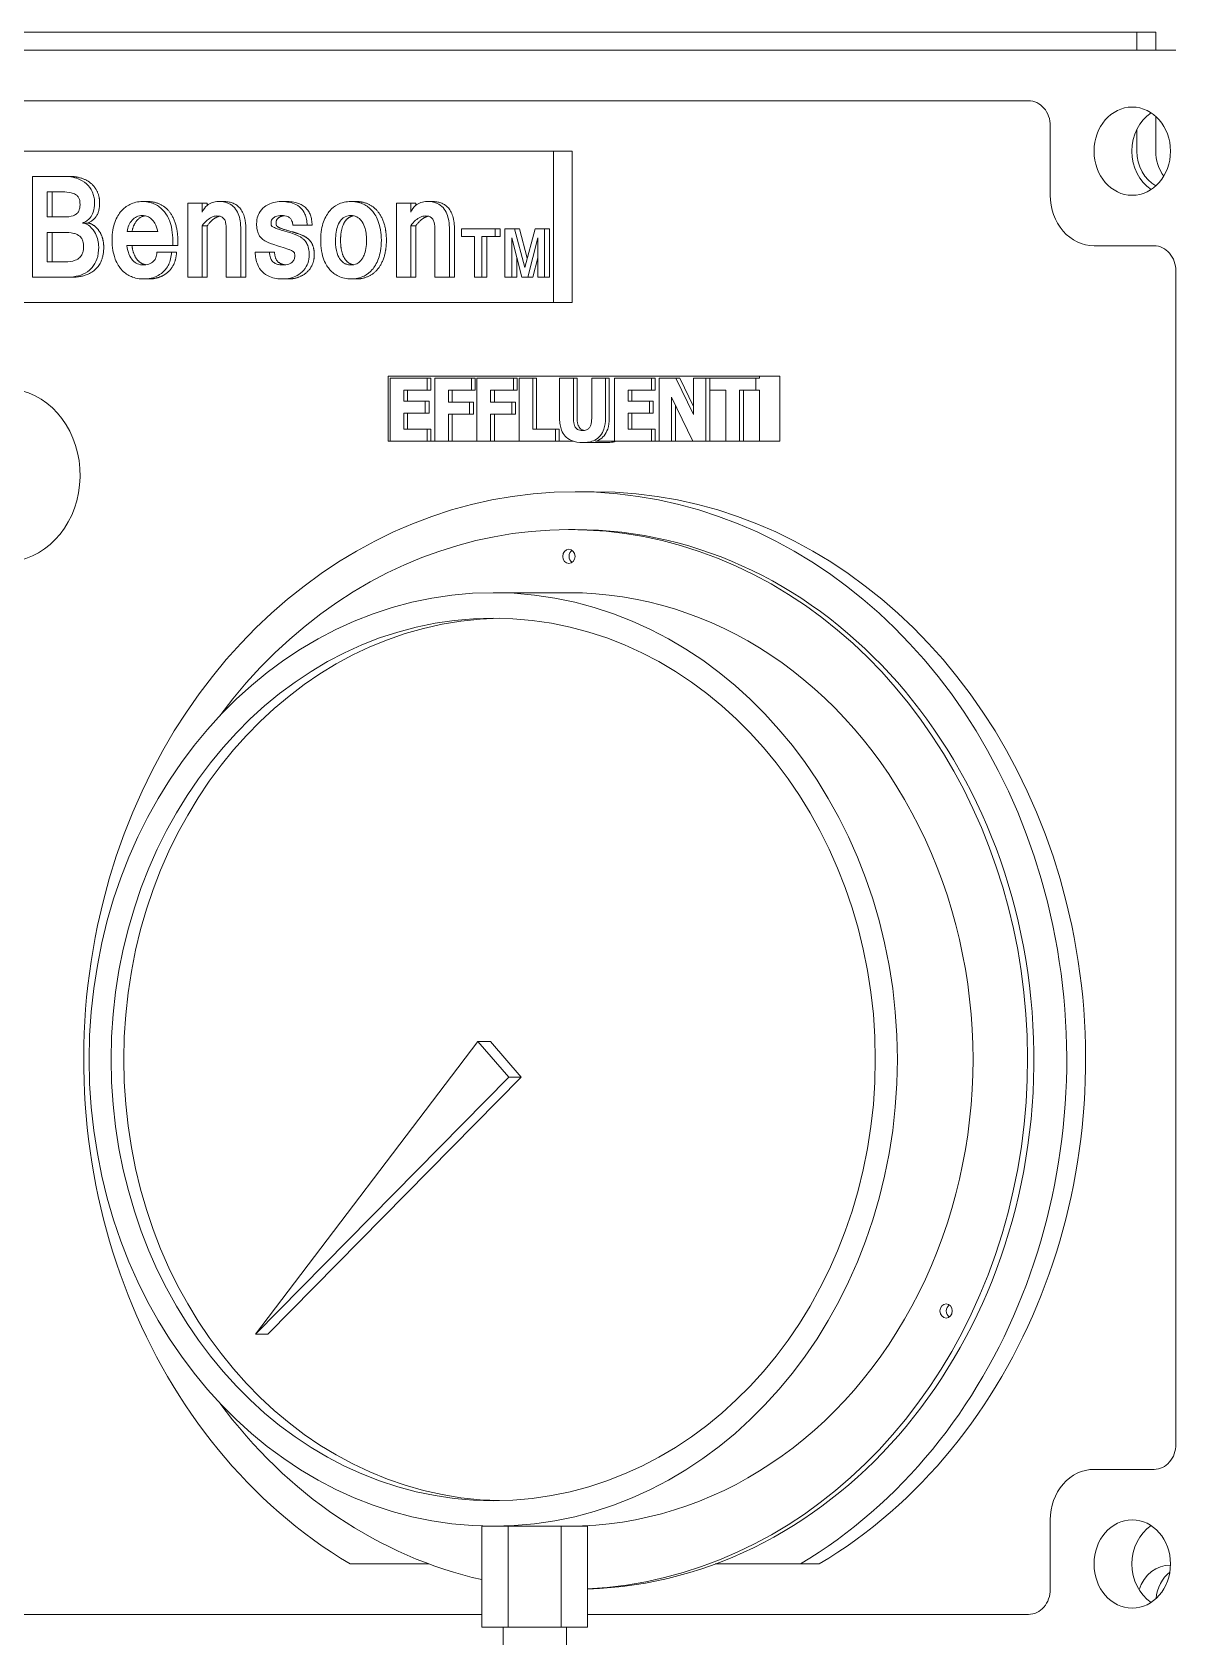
# Model space of a CAD drawing. Header units: inches. Extents: x 12 to 318, y 5 to 204.
# Drawn here: x 235.28 to 240.95, y 79.37 to 87.32 of the extents above; entities that cross this region are included whole.
import ezdxf

# ---------------------------------------------------------------- set-up
doc = ezdxf.new("R2010")
doc.units = ezdxf.units.IN
doc.header["$LTSCALE"] = 9.5
doc.header["$MEASUREMENT"] = 0
doc.layers.add('Visible', color=7, linetype='Continuous', lineweight=18)

msp = doc.modelspace()

# ---------------------------------------------------------------- linework, layer by layer
at = {"layer": 'Visible'}
for p, q in [((240.755377, 87.316313), (229.670252, 87.316313)), ((240.755377, 87.226313), (240.755377, 87.316313)), ((240.755377, 87.316313), (240.849127, 87.316313)), ((240.849127, 87.316313), (240.849127, 87.226313)), ((229.257586, 87.226313), (240.948929, 87.226313)), ((229.988295, 86.976278), (240.21822, 86.976278)), ((240.326473, 86.851278), (240.326473, 86.507563)), ((240.755377, 86.726313), (240.755377, 86.834718)), ((240.849127, 86.898625), (240.849127, 86.726313)), ((232.342801, 86.726278), (237.863713, 86.726278)), ((237.863713, 86.726278), (237.863713, 85.976278)), ((237.957463, 86.726278), (237.863713, 86.726278)), ((237.957463, 86.726278), (237.957463, 85.976278)), ((235.281653, 86.601278), (235.281653, 86.101278)), ((235.438116, 86.601278), (235.281653, 86.601278)), ((235.463116, 86.601278), (235.438116, 86.601278)), ((235.354845, 86.524355), (235.432857, 86.524355)), ((235.354845, 86.400367), (235.354845, 86.524355)), ((235.379845, 86.524355), (235.379845, 86.400367)), ((235.852115, 86.476784), (235.827115, 86.476784)), ((236.1232, 86.468687), (236.051761, 86.468687)), ((236.051761, 86.468687), (236.051761, 86.101278)), ((236.1232, 86.424659), (236.1232, 86.468687)), ((236.1482, 86.468687), (236.1232, 86.468687)), ((236.1482, 86.468687), (236.1482, 86.4574)), ((236.228842, 86.476784), (236.203842, 86.476784)), ((236.538951, 86.476784), (236.513951, 86.476784)), ((236.885876, 86.476784), (236.860876, 86.476784)), ((237.156961, 86.468687), (237.085522, 86.468687)), ((237.085522, 86.468687), (237.085522, 86.101278)), ((237.181961, 86.468687), (237.156961, 86.468687)), ((237.156961, 86.424659), (237.156961, 86.468687)), ((237.181961, 86.468687), (237.181961, 86.4574)), ((237.262603, 86.476784), (237.237603, 86.476784)), ((235.437678, 86.400367), (235.354845, 86.400367)), ((235.556324, 86.370023), (235.531324, 86.370023)), ((236.1232, 86.101278), (236.1232, 86.356845)), ((236.1482, 86.356845), (236.1232, 86.356845)), ((236.1482, 86.356845), (236.1482, 86.101278)), ((236.57268, 86.359375), (236.643242, 86.359375)), ((236.668242, 86.359375), (236.643242, 86.359375)), ((237.181961, 86.356845), (237.156961, 86.356845)), ((237.156961, 86.101278), (237.156961, 86.356845)), ((237.181961, 86.356845), (237.181961, 86.101278)), ((235.354845, 86.32395), (235.438116, 86.32395)), ((235.354845, 86.178201), (235.354845, 86.32395)), ((235.379845, 86.32395), (235.379845, 86.178201)), ((235.902936, 86.329011), (235.751294, 86.329011)), ((235.977442, 86.259679), (235.977442, 86.284477)), ((236.002442, 86.284477), (236.002442, 86.259679)), ((236.242848, 86.33559), (236.242848, 86.101278)), ((236.314725, 86.101278), (236.314725, 86.33812)), ((236.339725, 86.33812), (236.339725, 86.101278)), ((237.276609, 86.33559), (237.276609, 86.101278)), ((237.348485, 86.101278), (237.348485, 86.33812)), ((237.373485, 86.33812), (237.373485, 86.101278)), ((237.574692, 86.341278), (237.407868, 86.341278)), ((237.407868, 86.341278), (237.407868, 86.304355)), ((237.407868, 86.304355), (237.473504, 86.304355)), ((237.473504, 86.304355), (237.473504, 86.101278)), ((237.508636, 86.304355), (237.574692, 86.304355)), ((237.508636, 86.101278), (237.508636, 86.304355)), ((237.533636, 86.304355), (237.533636, 86.101278)), ((237.599692, 86.341278), (237.574692, 86.341278)), ((237.574692, 86.304355), (237.574692, 86.341278)), ((237.599692, 86.304355), (237.574692, 86.304355)), ((237.599692, 86.341278), (237.599692, 86.304355)), ((237.670837, 86.341278), (237.623714, 86.341278)), ((237.623714, 86.341278), (237.623714, 86.101278)), ((237.657374, 86.297068), (237.7066, 86.101278)), ((237.657374, 86.101278), (237.657374, 86.297068)), ((237.695837, 86.341278), (237.670837, 86.341278)), ((237.721537, 86.149375), (237.670837, 86.341278)), ((237.695837, 86.341278), (237.73414, 86.1963)), ((237.773078, 86.341278), (237.721537, 86.149375)), ((237.736683, 86.101278), (237.78612, 86.297068)), ((237.81999, 86.341278), (237.773078, 86.341278)), ((237.78612, 86.297068), (237.78612, 86.101278)), ((237.84499, 86.341278), (237.81999, 86.341278)), ((237.81999, 86.101278), (237.81999, 86.341278)), ((237.84499, 86.341278), (237.84499, 86.101278)), ((235.750417, 86.259679), (235.977442, 86.259679)), ((235.971745, 86.225772), (235.898553, 86.225772)), ((235.996745, 86.225772), (235.971745, 86.225772)), ((236.002442, 86.259679), (235.977442, 86.259679)), ((236.456976, 86.225772), (236.385538, 86.225772)), ((236.481976, 86.225772), (236.456976, 86.225772)), ((237.682374, 86.197635), (237.682374, 86.101278)), ((237.78612, 86.198058), (237.761683, 86.101278)), ((240.542979, 86.257563), (240.840645, 86.257563)), ((235.446005, 86.178201), (235.354845, 86.178201)), ((240.948898, 86.132563), (240.948898, 80.320063)), ((235.281653, 86.101278), (235.446005, 86.101278)), ((235.471005, 86.101278), (235.446005, 86.101278)), ((235.857374, 86.093181), (235.832374, 86.093181)), ((236.051761, 86.101278), (236.1232, 86.101278)), ((236.1482, 86.101278), (236.1232, 86.101278)), ((236.242848, 86.101278), (236.314725, 86.101278)), ((236.339725, 86.101278), (236.314725, 86.101278)), ((236.548593, 86.093181), (236.523593, 86.093181)), ((236.885876, 86.093181), (236.860876, 86.093181)), ((237.085522, 86.101278), (237.156961, 86.101278)), ((237.181961, 86.101278), (237.156961, 86.101278)), ((237.276609, 86.101278), (237.348485, 86.101278)), ((237.373485, 86.101278), (237.348485, 86.101278)), ((237.473504, 86.101278), (237.508636, 86.101278)), ((237.533636, 86.101278), (237.508636, 86.101278)), ((237.623714, 86.101278), (237.657374, 86.101278)), ((237.682374, 86.101278), (237.657374, 86.101278)), ((237.7066, 86.101278), (237.736683, 86.101278)), ((237.761683, 86.101278), (237.736683, 86.101278)), ((237.78612, 86.101278), (237.81999, 86.101278)), ((237.84499, 86.101278), (237.81999, 86.101278)), ((237.863713, 85.976278), (233.263237, 85.976278)), ((237.957463, 85.976278), (237.863713, 85.976278)), ((237.045534, 85.611278), (238.885838, 85.611278)), ((237.045534, 85.288778), (237.045534, 85.611278)), ((237.238101, 85.601778), (237.054901, 85.601778)), ((237.054901, 85.601778), (237.054901, 85.288778)), ((237.256851, 85.601778), (237.238101, 85.601778)), ((237.238101, 85.542171), (237.238101, 85.601778)), ((237.256851, 85.542171), (237.256851, 85.601778)), ((237.457665, 85.601778), (237.276222, 85.601778)), ((237.276222, 85.601778), (237.276222, 85.288778)), ((237.476415, 85.601778), (237.457665, 85.601778)), ((237.457665, 85.542171), (237.457665, 85.601778)), ((237.476415, 85.542171), (237.476415, 85.601778)), ((237.666246, 85.601778), (237.484803, 85.601778)), ((237.484803, 85.601778), (237.484803, 85.288778)), ((237.684996, 85.601778), (237.666246, 85.601778)), ((237.666246, 85.542171), (237.666246, 85.601778)), ((237.684996, 85.542171), (237.684996, 85.601778)), ((237.76148, 85.601778), (237.693384, 85.601778)), ((237.693384, 85.601778), (237.693384, 85.288778)), ((237.78023, 85.601778), (237.76148, 85.601778)), ((237.76148, 85.348385), (237.76148, 85.601778)), ((237.78023, 85.348385), (237.78023, 85.601778)), ((237.962811, 85.601778), (237.894715, 85.601778)), ((237.894715, 85.601778), (237.894715, 85.401905)), ((237.981561, 85.601778), (237.962811, 85.601778)), ((237.962811, 85.40647), (237.962811, 85.601778)), ((237.981561, 85.40647), (237.981561, 85.601778)), ((238.121848, 85.601778), (238.053752, 85.601778)), ((238.053752, 85.601778), (238.053752, 85.40647)), ((238.121848, 85.402158), (238.121848, 85.601778)), ((238.140598, 85.601778), (238.121848, 85.601778)), ((238.140598, 85.402158), (238.140598, 85.601778)), ((238.34932, 85.601778), (238.16612, 85.601778)), ((238.16612, 85.601778), (238.16612, 85.288778)), ((238.36807, 85.601778), (238.34932, 85.601778)), ((238.34932, 85.542171), (238.34932, 85.601778)), ((238.36807, 85.542171), (238.36807, 85.601778)), ((238.470914, 85.601778), (238.387441, 85.601778)), ((238.387441, 85.601778), (238.387441, 85.288778)), ((238.489664, 85.601778), (238.470914, 85.601778)), ((238.557462, 85.42245), (238.470914, 85.601778)), ((238.557462, 85.4613), (238.489664, 85.601778)), ((238.619627, 85.601778), (238.557462, 85.601778)), ((238.557462, 85.601778), (238.557462, 85.42245)), ((238.638377, 85.601778), (238.619627, 85.601778)), ((238.619627, 85.288778), (238.619627, 85.601778)), ((238.638377, 85.288778), (238.638377, 85.601778)), ((238.867088, 85.601778), (238.638637, 85.601778)), ((238.638637, 85.601778), (238.638637, 85.542171)), ((238.885838, 85.601778), (238.867088, 85.601778)), ((238.867088, 85.542171), (238.867088, 85.601778)), ((238.885838, 85.611278), (238.885838, 85.601778)), ((238.985838, 85.611278), (238.885838, 85.611278)), ((238.985838, 85.611278), (238.985838, 85.601778)), ((238.985838, 85.601778), (238.985838, 85.288778)), ((237.122558, 85.48713), (237.122558, 85.542171)), ((237.122558, 85.542171), (237.238101, 85.542171)), ((237.229095, 85.48713), (237.122558, 85.48713)), ((237.141308, 85.48713), (237.141308, 85.542171)), ((237.247845, 85.48713), (237.229095, 85.48713)), ((237.229095, 85.427523), (237.229095, 85.48713)), ((237.256851, 85.542171), (237.238101, 85.542171)), ((237.247845, 85.427523), (237.247845, 85.48713)), ((237.343879, 85.483071), (237.343879, 85.542171)), ((237.343879, 85.542171), (237.457665, 85.542171)), ((237.448659, 85.483071), (237.343879, 85.483071)), ((237.362629, 85.483071), (237.362629, 85.542171)), ((237.448659, 85.423465), (237.448659, 85.483071)), ((237.467409, 85.483071), (237.448659, 85.483071)), ((237.476415, 85.542171), (237.457665, 85.542171)), ((237.467409, 85.423465), (237.467409, 85.483071)), ((237.55246, 85.542171), (237.666246, 85.542171)), ((237.55246, 85.483071), (237.55246, 85.542171)), ((237.65724, 85.483071), (237.55246, 85.483071)), ((237.57121, 85.483071), (237.57121, 85.542171)), ((237.65724, 85.423465), (237.65724, 85.483071)), ((237.67599, 85.483071), (237.65724, 85.483071)), ((237.684996, 85.542171), (237.666246, 85.542171)), ((237.67599, 85.423465), (237.67599, 85.483071)), ((238.233777, 85.48713), (238.233777, 85.542171)), ((238.233777, 85.542171), (238.34932, 85.542171)), ((238.340314, 85.48713), (238.233777, 85.48713)), ((238.252527, 85.48713), (238.252527, 85.542171)), ((238.359064, 85.48713), (238.340314, 85.48713)), ((238.340314, 85.427523), (238.340314, 85.48713)), ((238.36807, 85.542171), (238.34932, 85.542171)), ((238.359064, 85.427523), (238.359064, 85.48713)), ((238.449606, 85.288778), (238.449606, 85.506914)), ((238.449606, 85.506914), (238.554167, 85.288778)), ((238.638637, 85.542171), (238.718814, 85.542171)), ((238.718814, 85.542171), (238.718814, 85.288778)), ((238.78691, 85.288778), (238.78691, 85.542171)), ((238.78691, 85.542171), (238.867088, 85.542171)), ((238.80566, 85.288778), (238.80566, 85.542171)), ((238.885838, 85.542171), (238.867088, 85.542171)), ((238.885838, 85.542171), (238.885838, 85.288778)), ((237.122558, 85.348385), (237.122558, 85.427523)), ((237.122558, 85.427523), (237.229095, 85.427523)), ((237.141308, 85.348385), (237.141308, 85.427523)), ((237.247845, 85.427523), (237.229095, 85.427523)), ((237.343879, 85.288778), (237.343879, 85.423465)), ((237.343879, 85.423465), (237.448659, 85.423465)), ((237.362629, 85.288778), (237.362629, 85.423465)), ((237.467409, 85.423465), (237.448659, 85.423465)), ((237.55246, 85.288778), (237.55246, 85.423465)), ((237.55246, 85.423465), (237.65724, 85.423465)), ((237.57121, 85.288778), (237.57121, 85.423465)), ((237.67599, 85.423465), (237.65724, 85.423465)), ((238.233777, 85.427523), (238.340314, 85.427523)), ((238.233777, 85.348385), (238.233777, 85.427523)), ((238.252527, 85.348385), (238.252527, 85.427523)), ((238.359064, 85.427523), (238.340314, 85.427523)), ((238.468356, 85.288778), (238.468356, 85.467798)), ((237.238101, 85.348385), (237.122558, 85.348385)), ((237.238101, 85.288778), (237.238101, 85.348385)), ((237.256851, 85.348385), (237.238101, 85.348385)), ((237.256851, 85.288778), (237.256851, 85.348385)), ((237.874167, 85.348385), (237.76148, 85.348385)), ((237.892917, 85.348385), (237.874167, 85.348385)), ((237.874167, 85.288778), (237.874167, 85.348385)), ((237.892917, 85.288778), (237.892917, 85.348385)), ((238.34932, 85.348385), (238.233777, 85.348385)), ((238.36807, 85.348385), (238.34932, 85.348385)), ((238.34932, 85.288778), (238.34932, 85.348385)), ((238.36807, 85.288778), (238.36807, 85.348385)), ((237.054901, 85.288778), (237.045534, 85.288778)), ((237.054901, 85.288778), (237.238101, 85.288778)), ((237.256851, 85.288778), (237.238101, 85.288778)), ((237.276222, 85.288778), (237.256851, 85.288778)), ((237.276222, 85.288778), (237.343879, 85.288778)), ((237.362629, 85.288778), (237.343879, 85.288778)), ((237.484803, 85.288778), (237.362629, 85.288778)), ((237.484803, 85.288778), (237.55246, 85.288778)), ((237.57121, 85.288778), (237.55246, 85.288778)), ((237.693384, 85.288778), (237.57121, 85.288778)), ((237.693384, 85.288778), (237.874167, 85.288778)), ((237.892917, 85.288778), (237.874167, 85.288778)), ((237.962836, 85.288778), (237.892917, 85.288778)), ((238.127032, 85.282183), (238.008282, 85.282183)), ((238.16612, 85.288778), (238.072995, 85.288778)), ((238.16612, 85.288778), (238.34932, 85.288778)), ((238.36807, 85.288778), (238.34932, 85.288778)), ((238.387441, 85.288778), (238.36807, 85.288778)), ((238.387441, 85.288778), (238.449606, 85.288778)), ((238.468356, 85.288778), (238.449606, 85.288778)), ((238.554167, 85.288778), (238.468356, 85.288778)), ((238.554167, 85.288778), (238.619627, 85.288778)), ((238.638377, 85.288778), (238.619627, 85.288778)), ((238.718814, 85.288778), (238.638377, 85.288778)), ((238.718814, 85.288778), (238.78691, 85.288778)), ((238.80566, 85.288778), (238.78691, 85.288778)), ((238.885838, 85.288778), (238.80566, 85.288778)), ((238.892088, 85.288778), (238.885838, 85.288778)), ((238.985838, 85.288778), (238.892088, 85.288778)), ((238.065686, 85.038778), (237.971936, 85.038778)), ((237.971936, 84.851278), (237.940686, 84.851278)), ((237.940686, 84.538778), (237.565686, 84.538778)), ((236.386814, 80.865034), (237.489139, 82.314666)), ((237.551639, 82.314666), (237.489139, 82.314666)), ((237.489139, 82.314666), (237.642232, 82.13789)), ((237.551639, 82.314666), (237.704732, 82.13789)), ((237.642232, 82.13789), (236.386814, 80.865034)), ((237.704732, 82.13789), (236.449314, 80.865034)), ((237.704732, 82.13789), (237.642232, 82.13789)), ((236.449314, 80.865034), (236.386814, 80.865034)), ((240.840645, 80.195063), (240.542979, 80.195063)), ((237.565686, 79.913778), (237.509144, 79.913778)), ((237.509144, 79.913778), (237.509144, 79.413778)), ((237.64026, 79.913778), (237.565686, 79.913778)), ((237.64026, 79.913778), (237.64026, 79.413778)), ((237.902491, 79.913778), (237.64026, 79.913778)), ((237.902491, 79.913778), (237.902491, 79.413778)), ((238.033607, 79.913778), (237.902491, 79.913778)), ((238.033607, 79.913778), (238.033607, 79.413778)), ((240.326473, 79.945063), (240.326473, 79.601348)), ((237.247338, 79.726348), (236.85597, 79.726348)), ((239.087902, 79.726348), (238.665284, 79.726348)), ((239.181652, 79.726348), (239.087902, 79.726348)), ((237.509144, 79.476348), (232.29625, 79.476348)), ((240.21822, 79.476348), (238.033607, 79.476348)), ((237.509144, 79.413778), (237.64026, 79.413778)), ((237.614395, 79.413778), (237.614395, 79.288778)), ((237.64026, 79.413778), (237.902491, 79.413778)), ((237.902491, 79.413778), (238.033607, 79.413778)), ((237.928356, 79.413778), (237.928356, 79.288778))]:
    msp.add_line(p, q, dxfattribs=at)
for centre, major_axis, start_param, end_param in [((240.21822, 86.851278), (0, 0.125), 4.71238898, 6.28318531), ((240.919922, 86.726313), (0, -0.21875), 3.65927979, 5.76549818), ((240.919922, 86.726313), (0, 0.19), 1.57079633, 2.70051266), ((241.013672, 86.726313), (0, -0.19), 4.71238898, 5.42078639), ((240.542979, 86.507563), (0, -0.25), 4.71238898, 6.28318531), ((240.840645, 86.132563), (0, 0.125), 4.71238898, 6.28318531), ((235.146589, 85.120887), (0, 0.42942), 3.2341876, 6.15298238), ((237.940686, 82.226278), (0, 2.625), 3.1824788, 7.14836042), ((237.971936, 82.226278), (0, 2.8125), 3.61752935, 8.94884126), ((238.065686, 82.226278), (0, 2.8125), 3.61752935, 6.28318531), ((237.971936, 82.226278), (0, 2.625), 3.1687243, 6.28318531), ((237.971936, 84.718674), (0, -0.035), 3.68317357, 5.74160439), ((237.940686, 82.226278), (0, 2.3125), 3.14159265, 6.28318531), ((237.628186, 82.226278), (0, 2.186419), 0.01650463, 3.12508802), ((239.841233, 80.98008), (0, -0.035), 3.68317357, 5.74160439), ((237.940686, 82.226278), (0, -2.625), 5.41801019, 6.09219719), ((240.840645, 80.320063), (0, -0.125), 0, 1.57079633), ((240.542979, 79.945063), (0, 0.25), 0, 1.57079633), ((240.919922, 79.726313), (0, -0.21875), 3.65927979, 5.76549818), ((240.919922, 79.531313), (0, 0.19), 6.27167868, 7.49153036), ((241.013672, 79.531313), (0, -0.19), 3.75689632, 4.58638942), ((240.21822, 79.601348), (0, -0.125), 0, 1.57079633)]:
    msp.add_ellipse(centre, major_axis=major_axis, ratio=0.8660254, start_param=start_param, end_param=end_param, dxfattribs=at)
for centre, major_axis in [((240.732422, 86.726313), (0, 0.21875)), ((237.940686, 84.718674), (0, -0.035)), ((237.565686, 82.226278), (0, 2.3125)), ((237.565686, 82.226278), (0, 2.186419)), ((239.809983, 80.98008), (0, -0.035)), ((240.732422, 79.726313), (0, 0.21875))]:
    msp.add_ellipse(centre, major_axis=major_axis, ratio=0.8660254, dxfattribs=at)
for points, degree, knots in [([(235.590197, 86.468687), (235.590197, 86.47736), (235.589513, 86.485984), (235.586573, 86.502662), (235.584404, 86.510576), (235.577315, 86.529), (235.570259, 86.543031), (235.547142, 86.568248), (235.533197, 86.57855), (235.497414, 86.594517), (235.472269, 86.601278), (235.438116, 86.601278)], 3, [-1.37022204, -1.37022204, -1.37022204, -1.37022204, -1.13367687, -1.13367687, -0.90603204, -0.90603204, -0.58386018, -0.58386018, -0.30050429, -0.30050429, 0, 0, 0, 0]), ([(235.432857, 86.524355), (235.445953, 86.524355), (235.460664, 86.523491), (235.479898, 86.518919), (235.488575, 86.516305), (235.501724, 86.50814), (235.505451, 86.504331), (235.511771, 86.496092), (235.513705, 86.491337), (235.517163, 86.479551), (235.517882, 86.471101), (235.517882, 86.46312)], 3, [-0.217883978, -0.217883978, -0.217883978, -0.217883978, -0.151492323, -0.151492323, -0.118749394, -0.118749394, -0.094641913, -0.094641913, -0.060812242, -0.060812242, 0, 0, 0, 0]), ([(235.517882, 86.46312), (235.517882, 86.457027), (235.517436, 86.45084), (235.515299, 86.439696), (235.513771, 86.434665), (235.509058, 86.42487), (235.505838, 86.420451), (235.498513, 86.41375), (235.493208, 86.409917), (235.47074, 86.401884), (235.453993, 86.400367), (235.437678, 86.400367)], 3, [-0.570946972, -0.570946972, -0.570946972, -0.570946972, -0.453612383, -0.453612383, -0.351244571, -0.351244571, -0.237936486, -0.237936486, -0.143553355, -0.143553355, 0, 0, 0, 0]), ([(235.530154, 86.370003), (235.537407, 86.372876), (235.544467, 86.376493), (235.557043, 86.385214), (235.562579, 86.390118), (235.574501, 86.404148), (235.579814, 86.4137), (235.588373, 86.438454), (235.590197, 86.453613), (235.590197, 86.468687)], 3, [-0.332004447, -0.332004447, -0.332004447, -0.332004447, -0.264558277, -0.264558277, -0.202993513, -0.202993513, -0.114860808, -0.114860808, 0, 0, 0, 0]), ([(235.827115, 86.476784), (235.816285, 86.476784), (235.805515, 86.475672), (235.78335, 86.470602), (235.773588, 86.4668), (235.748641, 86.4544), (235.73391, 86.443087), (235.711036, 86.416417), (235.699507, 86.399173), (235.682909, 86.351948), (235.676788, 86.323616), (235.676788, 86.284983)], 3, [-1.49193162, -1.49193162, -1.49193162, -1.49193162, -1.29030138, -1.29030138, -1.0712515, -1.0712515, -0.64119148, -0.64119148, -0.29439022, -0.29439022, 0, 0, 0, 0]), ([(235.977442, 86.284477), (235.977442, 86.301952), (235.976199, 86.319482), (235.969782, 86.35703), (235.964791, 86.371919), (235.952364, 86.403669), (235.941952, 86.419361), (235.919775, 86.444999), (235.905511, 86.455747), (235.87541, 86.470037), (235.855207, 86.476784), (235.827115, 86.476784)], 3, [-0.953742878, -0.953742878, -0.953742878, -0.953742878, -0.864238922, -0.864238922, -0.757751945, -0.757751945, -0.52950742, -0.52950742, -0.247180323, -0.247180323, 0, 0, 0, 0]), ([(236.203842, 86.476784), (236.193421, 86.476784), (236.183036, 86.475323), (236.1638, 86.468502), (236.155257, 86.463548), (236.137527, 86.44812), (236.129569, 86.437076), (236.1232, 86.424659)], 3, [-0.286997863, -0.286997863, -0.286997863, -0.286997863, -0.195305384, -0.195305384, -0.109970073, -0.109970073, 0, 0, 0, 0]), ([(236.314725, 86.33812), (236.314725, 86.352441), (236.313838, 86.367055), (236.309574, 86.393188), (236.306534, 86.405094), (236.297309, 86.427598), (236.291153, 86.437857), (236.27479, 86.455783), (236.264963, 86.46258), (236.238255, 86.474354), (236.220793, 86.476784), (236.203842, 86.476784)], 3, [-0.549838036, -0.549838036, -0.549838036, -0.549838036, -0.440760651, -0.440760651, -0.347374274, -0.347374274, -0.251258835, -0.251258835, -0.149149172, -0.149149172, 0, 0, 0, 0]), ([(236.513951, 86.476784), (236.501615, 86.476784), (236.489283, 86.475451), (236.463488, 86.468768), (236.452884, 86.46362), (236.437349, 86.454706), (236.426374, 86.447151), (236.407693, 86.424562), (236.402502, 86.413656), (236.394974, 86.392771), (236.392988, 86.37981), (236.392988, 86.36646)], 3, [-0.380184833, -0.380184833, -0.380184833, -0.380184833, -0.319898495, -0.319898495, -0.251008997, -0.251008997, -0.172372504, -0.172372504, -0.101722902, -0.101722902, 0, 0, 0, 0]), ([(236.643242, 86.359375), (236.643017, 86.369402), (236.642099, 86.379474), (236.638504, 86.398091), (236.636014, 86.406665), (236.627691, 86.42611), (236.621166, 86.435963), (236.603023, 86.454222), (236.591365, 86.461241), (236.558522, 86.474234), (236.535508, 86.476784), (236.513951, 86.476784)], 3, [-0.545887419, -0.545887419, -0.545887419, -0.545887419, -0.469637173, -0.469637173, -0.400904814, -0.400904814, -0.30477701, -0.30477701, -0.189676686, -0.189676686, 0, 0, 0, 0]), ([(236.860876, 86.476784), (236.849363, 86.476784), (236.837882, 86.475658), (236.813952, 86.470309), (236.80363, 86.466211), (236.780397, 86.454652), (236.766963, 86.444249), (236.745225, 86.41874), (236.733672, 86.401211), (236.717145, 86.35446), (236.710548, 86.32575), (236.710548, 86.284983)], 3, [-1.56801299, -1.56801299, -1.56801299, -1.56801299, -1.35973826, -1.35973826, -1.12707481, -1.12707481, -0.69333235, -0.69333235, -0.31064426, -0.31064426, 0, 0, 0, 0]), ([(237.011203, 86.284983), (237.011203, 86.302421), (237.009966, 86.319927), (237.003587, 86.357098), (236.998658, 86.371844), (236.98505, 86.406415), (236.973699, 86.421689), (236.953536, 86.444999), (236.939272, 86.455747), (236.909171, 86.470037), (236.888968, 86.476784), (236.860876, 86.476784)], 3, [-0.854658685, -0.854658685, -0.854658685, -0.854658685, -0.788718433, -0.788718433, -0.711388555, -0.711388555, -0.52950742, -0.52950742, -0.247180323, -0.247180323, 0, 0, 0, 0]), ([(237.237603, 86.476784), (237.227182, 86.476784), (237.216797, 86.475323), (237.197561, 86.468502), (237.189018, 86.463548), (237.171288, 86.44812), (237.163329, 86.437076), (237.156961, 86.424659)], 3, [-0.286997863, -0.286997863, -0.286997863, -0.286997863, -0.195305384, -0.195305384, -0.109970073, -0.109970073, 0, 0, 0, 0]), ([(237.348485, 86.33812), (237.348485, 86.352441), (237.347598, 86.367055), (237.343335, 86.393188), (237.340295, 86.405094), (237.33107, 86.427598), (237.324913, 86.437857), (237.308551, 86.455783), (237.298724, 86.46258), (237.272016, 86.474354), (237.254554, 86.476784), (237.237603, 86.476784)], 3, [-0.549838036, -0.549838036, -0.549838036, -0.549838036, -0.440760651, -0.440760651, -0.347374274, -0.347374274, -0.251258835, -0.251258835, -0.149149172, -0.149149172, 0, 0, 0, 0]), ([(235.610357, 86.251076), (235.610357, 86.262847), (235.609088, 86.274437), (235.604026, 86.297534), (235.600364, 86.308169), (235.588745, 86.330245), (235.579506, 86.342914), (235.556711, 86.362152), (235.55006, 86.365433), (235.540833, 86.369091), (235.535552, 86.370186), (235.530154, 86.370003)], 3, [-0.236404936, -0.236404936, -0.236404936, -0.236404936, -0.1893821, -0.1893821, -0.141231453, -0.141231453, -0.08584592, -0.08584592, -0.047520192, -0.047520192, 0, 0, 0, 0]), ([(235.556324, 86.370023), (235.570691, 86.370023), (235.602487, 86.345711), (235.624839, 86.312311), (235.635357, 86.271825), (235.635357, 86.251076)], 2, [0.03921569, 0.03921569, 0.03921569, 1, 2, 3, 4, 4, 4]), ([(235.751294, 86.329011), (235.752885, 86.339577), (235.755629, 86.349798), (235.7639, 86.36847), (235.769121, 86.376582), (235.7825, 86.391456), (235.790015, 86.397161), (235.807414, 86.405508), (235.81713, 86.407452), (235.827115, 86.407452)], 3, [-0.311667492, -0.311667492, -0.311667492, -0.311667492, -0.237050543, -0.237050543, -0.16576507, -0.16576507, -0.087852602, -0.087852602, 0, 0, 0, 0]), ([(235.839616, 86.40637), (235.818546, 86.402599), (235.781553, 86.36393), (235.776294, 86.329011)], 2, [0.22302545, 0.22302545, 0.22302545, 1, 2, 2, 2]), ([(235.827115, 86.407452), (235.834223, 86.407452), (235.841267, 86.406474), (235.854643, 86.402097), (235.860756, 86.398886), (235.876988, 86.386603), (235.884286, 86.376206), (235.895717, 86.356887), (235.900335, 86.343385), (235.902936, 86.329011)], 3, [-0.251457438, -0.251457438, -0.251457438, -0.251457438, -0.21404187, -0.21404187, -0.178283825, -0.178283825, -0.111899249, -0.111899249, 0, 0, 0, 0]), ([(236.1232, 86.356845), (236.13046, 86.366541), (236.138541, 86.375883), (236.154701, 86.390307), (236.162772, 86.396015), (236.179332, 86.403461), (236.187502, 86.405428), (236.195953, 86.405428)], 3, [-0.254147783, -0.254147783, -0.254147783, -0.254147783, -0.156374809, -0.156374809, -0.074354364, -0.074354364, 0, 0, 0, 0]), ([(236.195953, 86.405428), (236.201309, 86.405428), (236.206826, 86.404922), (236.216534, 86.402356), (236.220902, 86.400499), (236.228551, 86.394936), (236.231072, 86.391884), (236.235853, 86.384537), (236.237878, 86.378767), (236.241966, 86.362028), (236.242848, 86.348699), (236.242848, 86.33559)], 3, [-0.243715019, -0.243715019, -0.243715019, -0.243715019, -0.209104446, -0.209104446, -0.179401679, -0.179401679, -0.150757457, -0.150757457, -0.099891353, -0.099891353, 0, 0, 0, 0]), ([(236.392988, 86.36646), (236.392988, 86.356638), (236.393698, 86.346555), (236.397034, 86.329859), (236.399348, 86.321875), (236.409465, 86.302165), (236.416751, 86.295185), (236.428463, 86.285103), (236.441365, 86.27386), (236.49642, 86.257655)], 3, [-1.28758631, -1.28758631, -1.28758631, -1.28758631, -1.00763885, -1.00763885, -0.79953504, -0.79953504, -0.49991727, -0.49991727, 0, 0, 0, 0]), ([(236.543754, 86.326987), (236.513251, 86.33544), (236.49718, 86.340688), (236.478287, 86.348305), (236.473782, 86.35078), (236.469355, 86.354212), (236.467991, 86.355442), (236.46648, 86.357513), (236.466031, 86.358285), (236.464402, 86.362988), (236.464427, 86.367357), (236.464427, 86.371521)], 3, [-0.131420243, -0.131420243, -0.131420243, -0.131420243, -0.085737183, -0.085737183, -0.052375851, -0.052375851, -0.038599816, -0.038599816, -0.031728135, -0.031728135, 0, 0, 0, 0]), ([(236.464427, 86.371521), (236.464427, 86.373682), (236.464608, 86.375828), (236.465394, 86.379967), (236.465974, 86.381917), (236.468223, 86.387286), (236.470314, 86.390286), (236.476714, 86.396845), (236.481603, 86.399825), (236.496273, 86.406151), (236.507468, 86.407452), (236.517896, 86.407452)], 3, [-0.199332402, -0.199332402, -0.199332402, -0.199332402, -0.182867861, -0.182867861, -0.167049192, -0.167049192, -0.137423155, -0.137423155, -0.091748754, -0.091748754, 0, 0, 0, 0]), ([(236.530065, 86.406714), (236.514344, 86.404787), (236.489427, 86.388221), (236.489427, 86.371521)], 2, [0.27717625, 0.27717625, 0.27717625, 1, 2, 2, 2]), ([(236.517896, 86.407452), (236.528384, 86.407452), (236.538689, 86.406), (236.552068, 86.399861), (236.556321, 86.397024), (236.563536, 86.38954), (236.56631, 86.385181), (236.571025, 86.373701), (236.572287, 86.366549), (236.57268, 86.359375)], 3, [-0.223385569, -0.223385569, -0.223385569, -0.223385569, -0.140059831, -0.140059831, -0.096765916, -0.096765916, -0.05477189, -0.05477189, 0, 0, 0, 0]), ([(236.784178, 86.284983), (236.784178, 86.298466), (236.784942, 86.312444), (236.789245, 86.339431), (236.792421, 86.349611), (236.80068, 86.370766), (236.806589, 86.37932), (236.819196, 86.393903), (236.826551, 86.398559), (236.841505, 86.405651), (236.851097, 86.407452), (236.860876, 86.407452)], 3, [-0.22807944, -0.22807944, -0.22807944, -0.22807944, -0.205294754, -0.205294754, -0.181748055, -0.181748055, -0.142221383, -0.142221383, -0.086038211, -0.086038211, 0, 0, 0, 0]), ([(236.873256, 86.406374), (236.863492, 86.40464), (236.841172, 86.392776), (236.820573, 86.362412), (236.809178, 86.316865), (236.809178, 86.284983)], 2, [0.38328199, 0.38328199, 0.38328199, 1, 2, 3, 4, 4, 4]), ([(236.860876, 86.407452), (236.866266, 86.407452), (236.871623, 86.406876), (236.883512, 86.404026), (236.888415, 86.401761), (236.899177, 86.396116), (236.905738, 86.390506), (236.918911, 86.374067), (236.924336, 86.362726), (236.934587, 86.331948), (236.937573, 86.31073), (236.937573, 86.284983)], 3, [-0.485256347, -0.485256347, -0.485256347, -0.485256347, -0.453784115, -0.453784115, -0.414355835, -0.414355835, -0.320828378, -0.320828378, -0.196193606, -0.196193606, 0, 0, 0, 0]), ([(237.156961, 86.356845), (237.164221, 86.366541), (237.172302, 86.375883), (237.188462, 86.390307), (237.196533, 86.396015), (237.213093, 86.403461), (237.221263, 86.405428), (237.229714, 86.405428)], 3, [-0.254147783, -0.254147783, -0.254147783, -0.254147783, -0.156374809, -0.156374809, -0.074354364, -0.074354364, 0, 0, 0, 0]), ([(237.229714, 86.405428), (237.23507, 86.405428), (237.240587, 86.404922), (237.250295, 86.402356), (237.254663, 86.400499), (237.262311, 86.394936), (237.264833, 86.391884), (237.269613, 86.384537), (237.271639, 86.378767), (237.275727, 86.362028), (237.276609, 86.348699), (237.276609, 86.33559)], 3, [-0.243715019, -0.243715019, -0.243715019, -0.243715019, -0.209104446, -0.209104446, -0.179401679, -0.179401679, -0.150757457, -0.150757457, -0.099891353, -0.099891353, 0, 0, 0, 0]), ([(235.438116, 86.32395), (235.453475, 86.32395), (235.471312, 86.322964), (235.490983, 86.31803), (235.501787, 86.315182), (235.514515, 86.307178), (235.519524, 86.303524), (235.528308, 86.291698), (235.530508, 86.285783), (235.534533, 86.271504), (235.535413, 86.261023), (235.535413, 86.251076)], 3, [-0.627216897, -0.627216897, -0.627216897, -0.627216897, -0.26355814, -0.26355814, -0.153530989, -0.153530989, -0.114232774, -0.114232774, -0.075797609, -0.075797609, 0, 0, 0, 0]), ([(235.676788, 86.284983), (235.676788, 86.268219), (235.677923, 86.251328), (235.682494, 86.223986), (235.685757, 86.208868), (235.701863, 86.167122), (235.713485, 86.151171), (235.735065, 86.126293), (235.749927, 86.115095), (235.78098, 86.100415), (235.802232, 86.093181), (235.832374, 86.093181)], 3, [-1.15207317, -1.15207317, -1.15207317, -1.15207317, -0.93289171, -0.93289171, -0.78803686, -0.78803686, -0.5752915, -0.5752915, -0.26521632, -0.26521632, 0, 0, 0, 0]), ([(236.65376, 86.21312), (236.65376, 86.223418), (236.65293, 86.23385), (236.648399, 86.255218), (236.644949, 86.263208), (236.635527, 86.280792), (236.627797, 86.288008), (236.616192, 86.297643), (236.600459, 86.311224), (236.543754, 86.326987)], 3, [-1.26579165, -1.26579165, -1.26579165, -1.26579165, -1.09964579, -1.09964579, -0.91097669, -0.91097669, -0.51319308, -0.51319308, 0, 0, 0, 0]), ([(236.710548, 86.284983), (236.710548, 86.26756), (236.711727, 86.249996), (236.717678, 86.214478), (236.722082, 86.200205), (236.735782, 86.164825), (236.746719, 86.149406), (236.767857, 86.124985), (236.782163, 86.114207), (236.818156, 86.097137), (236.8393, 86.093181), (236.860876, 86.093181)], 3, [-0.559807611, -0.559807611, -0.559807611, -0.559807611, -0.508752242, -0.508752242, -0.453813618, -0.453813618, -0.343491309, -0.343491309, -0.189844967, -0.189844967, 0, 0, 0, 0]), ([(236.860876, 86.162513), (236.855262, 86.162513), (236.849644, 86.163077), (236.837555, 86.165967), (236.832682, 86.168247), (236.821423, 86.174419), (236.81452, 86.1806), (236.803287, 86.194985), (236.797223, 86.20486), (236.787505, 86.23668), (236.784178, 86.256816), (236.784178, 86.284983)], 3, [-0.87203894, -0.87203894, -0.87203894, -0.87203894, -0.787716776, -0.787716776, -0.686621698, -0.686621698, -0.437031514, -0.437031514, -0.214626715, -0.214626715, 0, 0, 0, 0]), ([(236.809178, 86.284983), (236.809178, 86.2531), (236.820573, 86.206541), (236.841172, 86.177189), (236.863239, 86.16527), (236.873257, 86.163549)], 2, [0, 0, 0, 1, 2, 3, 3.62422726, 3.62422726, 3.62422726]), ([(236.860876, 86.093181), (236.872172, 86.093181), (236.883427, 86.094294), (236.907273, 86.099605), (236.917513, 86.103716), (236.940615, 86.115077), (236.954249, 86.125624), (236.976257, 86.151394), (236.988014, 86.16909), (237.004654, 86.216148), (237.011203, 86.244781), (237.011203, 86.284983)], 3, [-1.52764829, -1.52764829, -1.52764829, -1.52764829, -1.33812293, -1.33812293, -1.12021306, -1.12021306, -0.68610543, -0.68610543, -0.3063334, -0.3063334, 0, 0, 0, 0]), ([(236.937573, 86.284983), (236.937573, 86.271418), (236.936744, 86.25749), (236.93212, 86.229608), (236.928632, 86.219065), (236.922655, 86.203847), (236.917759, 86.193652), (236.902683, 86.176207), (236.895408, 86.171506), (236.88026, 86.164317), (236.870661, 86.162513), (236.860876, 86.162513)], 3, [-0.322924908, -0.322924908, -0.322924908, -0.322924908, -0.268030343, -0.268030343, -0.208102325, -0.208102325, -0.144086963, -0.144086963, -0.086096364, -0.086096364, 0, 0, 0, 0]), ([(235.446005, 86.101278), (235.463786, 86.101278), (235.481958, 86.102711), (235.514343, 86.109627), (235.529098, 86.11455), (235.559949, 86.131186), (235.571119, 86.141854), (235.588373, 86.16207), (235.595884, 86.175426), (235.607804, 86.209691), (235.610357, 86.2304), (235.610357, 86.251076)], 3, [-0.534957751, -0.534957751, -0.534957751, -0.534957751, -0.44787355, -0.44787355, -0.373731161, -0.373731161, -0.28123866, -0.28123866, -0.157548974, -0.157548974, 0, 0, 0, 0]), ([(235.535413, 86.251076), (235.535413, 86.245041), (235.534953, 86.238982), (235.532847, 86.227714), (235.531322, 86.222531), (235.526142, 86.210784), (235.522058, 86.204898), (235.510384, 86.193457), (235.502528, 86.188939), (235.479244, 86.17992), (235.461862, 86.178201), (235.446005, 86.178201)], 3, [-0.361217471, -0.361217471, -0.361217471, -0.361217471, -0.315406386, -0.315406386, -0.273717942, -0.273717942, -0.215356644, -0.215356644, -0.139521638, -0.139521638, 0, 0, 0, 0]), ([(235.832374, 86.162513), (235.821965, 86.162513), (235.81165, 86.164272), (235.795593, 86.171476), (235.787157, 86.176405), (235.773487, 86.191603), (235.766378, 86.200884), (235.757445, 86.224779), (235.751777, 86.241358), (235.750417, 86.259679)], 3, [-1.96156648, -1.96156648, -1.96156648, -1.96156648, -1.05825772, -1.05825772, -0.46701751, -0.46701751, -0.14011971, -0.14011971, 0, 0, 0, 0]), ([(235.775417, 86.259679), (235.776732, 86.241966), (235.790757, 86.200974), (235.81267, 86.175165), (235.834915, 86.164972), (235.844581, 86.163469)], 2, [0, 0, 0, 1, 2, 3, 3.61124941, 3.61124941, 3.61124941]), ([(235.832374, 86.093181), (235.845127, 86.093181), (235.857808, 86.09452), (235.880112, 86.099765), (235.892155, 86.103576), (235.914429, 86.115454), (235.927377, 86.123838), (235.949022, 86.14919), (235.954728, 86.160002), (235.965029, 86.181492), (235.969488, 86.202606), (235.971745, 86.225772)], 3, [-0.510586724, -0.510586724, -0.510586724, -0.510586724, -0.395857325, -0.395857325, -0.305816844, -0.305816844, -0.233792858, -0.233792858, -0.177640706, -0.177640706, 0, 0, 0, 0]), ([(235.898553, 86.225772), (235.898127, 86.214933), (235.896851, 86.205507), (235.893989, 86.19764), (235.891847, 86.191869), (235.880567, 86.178904), (235.873678, 86.173792), (235.85814, 86.166318), (235.846568, 86.162513), (235.832374, 86.162513)], 3, [-1.35675121, -1.35675121, -1.35675121, -1.35675121, -0.38738366, -0.38738366, -0.25082013, -0.25082013, -0.12489258, -0.12489258, 0, 0, 0, 0]), ([(236.385538, 86.225772), (236.38666, 86.204548), (236.39031, 86.183155), (236.403756, 86.150915), (236.411014, 86.139377), (236.430841, 86.118511), (236.443212, 86.110523), (236.477697, 86.096081), (236.501213, 86.093181), (236.523593, 86.093181)], 3, [-0.594380343, -0.594380343, -0.594380343, -0.594380343, -0.432514362, -0.432514362, -0.322211878, -0.322211878, -0.196916309, -0.196916309, 0, 0, 0, 0]), ([(236.523155, 86.162513), (236.516179, 86.162513), (236.50904, 86.163054), (236.49635, 86.165672), (236.490561, 86.167533), (236.479876, 86.173113), (236.475043, 86.176758), (236.46677, 86.186318), (236.463632, 86.191933), (236.458312, 86.206899), (236.457106, 86.216404), (236.456976, 86.225772)], 3, [-0.287669746, -0.287669746, -0.287669746, -0.287669746, -0.226284129, -0.226284129, -0.174290962, -0.174290962, -0.123175282, -0.123175282, -0.071392159, -0.071392159, 0, 0, 0, 0]), ([(236.49642, 86.257655), (236.543508, 86.243047), (236.552238, 86.239911), (236.563839, 86.23536), (236.569572, 86.232569), (236.575696, 86.227736), (236.577435, 86.226098), (236.579526, 86.2231), (236.580478, 86.22143), (236.582073, 86.215071), (236.582322, 86.211119), (236.582322, 86.207553)], 3, [-0.257258169, -0.257258169, -0.257258169, -0.257258169, -0.188139614, -0.188139614, -0.088980101, -0.088980101, -0.05025383, -0.05025383, -0.027166149, -0.027166149, 0, 0, 0, 0]), ([(236.582322, 86.207553), (236.582322, 86.204542), (236.582045, 86.20156), (236.580867, 86.195758), (236.579993, 86.193011), (236.57651, 86.18512), (236.573172, 86.180641), (236.56644, 86.174025), (236.561785, 86.170085), (236.543989, 86.163552), (236.533108, 86.162513), (236.523155, 86.162513)], 3, [-0.374073525, -0.374073525, -0.374073525, -0.374073525, -0.320709979, -0.320709979, -0.268475703, -0.268475703, -0.163784914, -0.163784914, -0.087573633, -0.087573633, 0, 0, 0, 0]), ([(236.523593, 86.093181), (236.53611, 86.093181), (236.548628, 86.09446), (236.574649, 86.10078), (236.58542, 86.105607), (236.605363, 86.116324), (236.616571, 86.124759), (236.637069, 86.148087), (236.642996, 86.16089), (236.651413, 86.18414), (236.65376, 86.198365), (236.65376, 86.21312)], 3, [-0.343256409, -0.343256409, -0.343256409, -0.343256409, -0.303581547, -0.303581547, -0.258977781, -0.258977781, -0.192017911, -0.192017911, -0.112431426, -0.112431426, 0, 0, 0, 0]), ([(237.894715, 85.401905), (237.894715, 85.391399), (237.895419, 85.3808), (237.898672, 85.361267), (237.901018, 85.352264), (237.908875, 85.332469), (237.914958, 85.322534), (237.928571, 85.307805), (237.938163, 85.29904), (237.970894, 85.284759), (237.989908, 85.282183), (238.008282, 85.282183)], 3, [-0.821877976, -0.821877976, -0.821877976, -0.821877976, -0.654433498, -0.654433498, -0.504909579, -0.504909579, -0.307478412, -0.307478412, -0.16166829, -0.16166829, 0, 0, 0, 0]), ([(238.008282, 85.34179), (238.003738, 85.34179), (237.999112, 85.342214), (237.990824, 85.344256), (237.987079, 85.345713), (237.979965, 85.35014), (237.976787, 85.353092), (237.971748, 85.360137), (237.968929, 85.365205), (237.963714, 85.383547), (237.962811, 85.395474), (237.962811, 85.40647)], 3, [-0.357819749, -0.357819749, -0.357819749, -0.357819749, -0.281802872, -0.281802872, -0.21609433, -0.21609433, -0.146681317, -0.146681317, -0.083787292, -0.083787292, 0, 0, 0, 0]), ([(238.01763, 85.342472), (238.016213, 85.34269), (238.014806, 85.342967), (238.009574, 85.344256), (238.005829, 85.345713), (237.998715, 85.35014), (237.995537, 85.353092), (237.990498, 85.360137), (237.987679, 85.365205), (237.982464, 85.383547), (237.981561, 85.395474), (237.981561, 85.40647)], 3, [-0.305563472, -0.305563472, -0.305563472, -0.305563472, -0.281802872, -0.281802872, -0.21609433, -0.21609433, -0.146681317, -0.146681317, -0.083787292, -0.083787292, 0, 0, 0, 0]), ([(238.053752, 85.40647), (238.053752, 85.3989), (238.053344, 85.391031), (238.051283, 85.377552), (238.049835, 85.37145), (238.045432, 85.360783), (238.042896, 85.356884), (238.036698, 85.350123), (238.032783, 85.347436), (238.022104, 85.342754), (238.015082, 85.34179), (238.008282, 85.34179)], 3, [-0.217363441, -0.217363441, -0.217363441, -0.217363441, -0.17163752, -0.17163752, -0.134758966, -0.134758966, -0.100390194, -0.100390194, -0.059831536, -0.059831536, 0, 0, 0, 0]), ([(238.008282, 85.282183), (238.019257, 85.282183), (238.030411, 85.283071), (238.0506, 85.287267), (238.059866, 85.29027), (238.081121, 85.301101), (238.089757, 85.309028), (238.103926, 85.325888), (238.109879, 85.336864), (238.119766, 85.365896), (238.121848, 85.384161), (238.121848, 85.402158)], 3, [-0.433604472, -0.433604472, -0.433604472, -0.433604472, -0.370673963, -0.370673963, -0.316022801, -0.316022801, -0.237534002, -0.237534002, -0.137141706, -0.137141706, 0, 0, 0, 0]), ([(238.072995, 85.288778), (238.077888, 85.290387), (238.082691, 85.292347), (238.099871, 85.301101), (238.108507, 85.309028), (238.122676, 85.325888), (238.128629, 85.336864), (238.138516, 85.365896), (238.140598, 85.384161), (238.140598, 85.402158)], 3, [-0.345147629, -0.345147629, -0.345147629, -0.345147629, -0.316022801, -0.316022801, -0.237534002, -0.237534002, -0.137141706, -0.137141706, 0, 0, 0, 0]), ([(238.172995, 85.288778), (238.168707, 85.287368), (238.164349, 85.286227), (238.149161, 85.283071), (238.138007, 85.282183), (238.127032, 85.282183)], 3, [0.3451476286, 0.3451476286, 0.3451476286, 0.3451476286, 0.370673963, 0.370673963, 0.4336044716, 0.4336044716, 0.4336044716, 0.4336044716])]:
    msp.add_open_spline(points, degree=degree, knots=knots, dxfattribs=at)
for points in [[(235.463116, 86.601278), (235.496863, 86.601278), (235.552524, 86.583566), (235.592845, 86.549153), (235.615197, 86.499051), (235.615197, 86.468687)], [(235.615197, 86.468687), (235.615197, 86.393819), (235.555204, 86.370023)], [(235.852115, 86.476784), (235.885862, 86.476784), (235.941961, 86.450468), (235.981405, 86.399861), (236.002442, 86.328505), (236.002442, 86.284477)], [(236.228842, 86.476784), (236.339725, 86.476784), (236.339725, 86.33812)], [(236.538951, 86.476784), (236.665612, 86.476784), (236.668242, 86.359375)], [(236.885876, 86.476784), (236.919623, 86.476784), (236.975722, 86.450468), (237.015166, 86.399861), (237.036203, 86.329011), (237.036203, 86.284983)], [(237.262603, 86.476784), (237.373485, 86.476784), (237.373485, 86.33812)], [(236.209307, 86.404183), (236.178753, 86.397651), (236.1482, 86.356845)], [(236.489427, 86.371521), (236.489427, 86.362918), (236.492056, 86.355327), (236.504766, 86.34723), (236.535883, 86.336096), (236.568754, 86.326987)], [(237.243068, 86.404183), (237.212514, 86.397651), (237.181961, 86.356845)], [(236.568754, 86.326987), (236.592421, 86.320408), (236.634495, 86.303707), (236.664297, 86.277898), (236.67876, 86.239436), (236.67876, 86.21312)], [(237.036203, 86.284983), (237.036203, 86.240448), (237.014728, 86.169598), (236.975283, 86.118991), (236.919184, 86.093181), (236.885876, 86.093181)], [(235.635357, 86.251076), (235.635357, 86.178201), (235.550771, 86.101278), (235.471005, 86.101278)], [(235.996745, 86.225772), (235.9928, 86.185286), (235.968695, 86.139234), (235.93188, 86.108869), (235.884109, 86.093181), (235.857374, 86.093181)], [(236.481976, 86.225772), (236.482765, 86.168818), (236.535779, 86.163141)], [(236.67876, 86.21312), (236.67876, 86.187817), (236.660353, 86.143282), (236.625729, 86.1114), (236.577519, 86.093181), (236.548593, 86.093181)]]:
    msp.add_open_spline(points, degree=2, dxfattribs=at)

doc.saveas('drawing.dxf')
